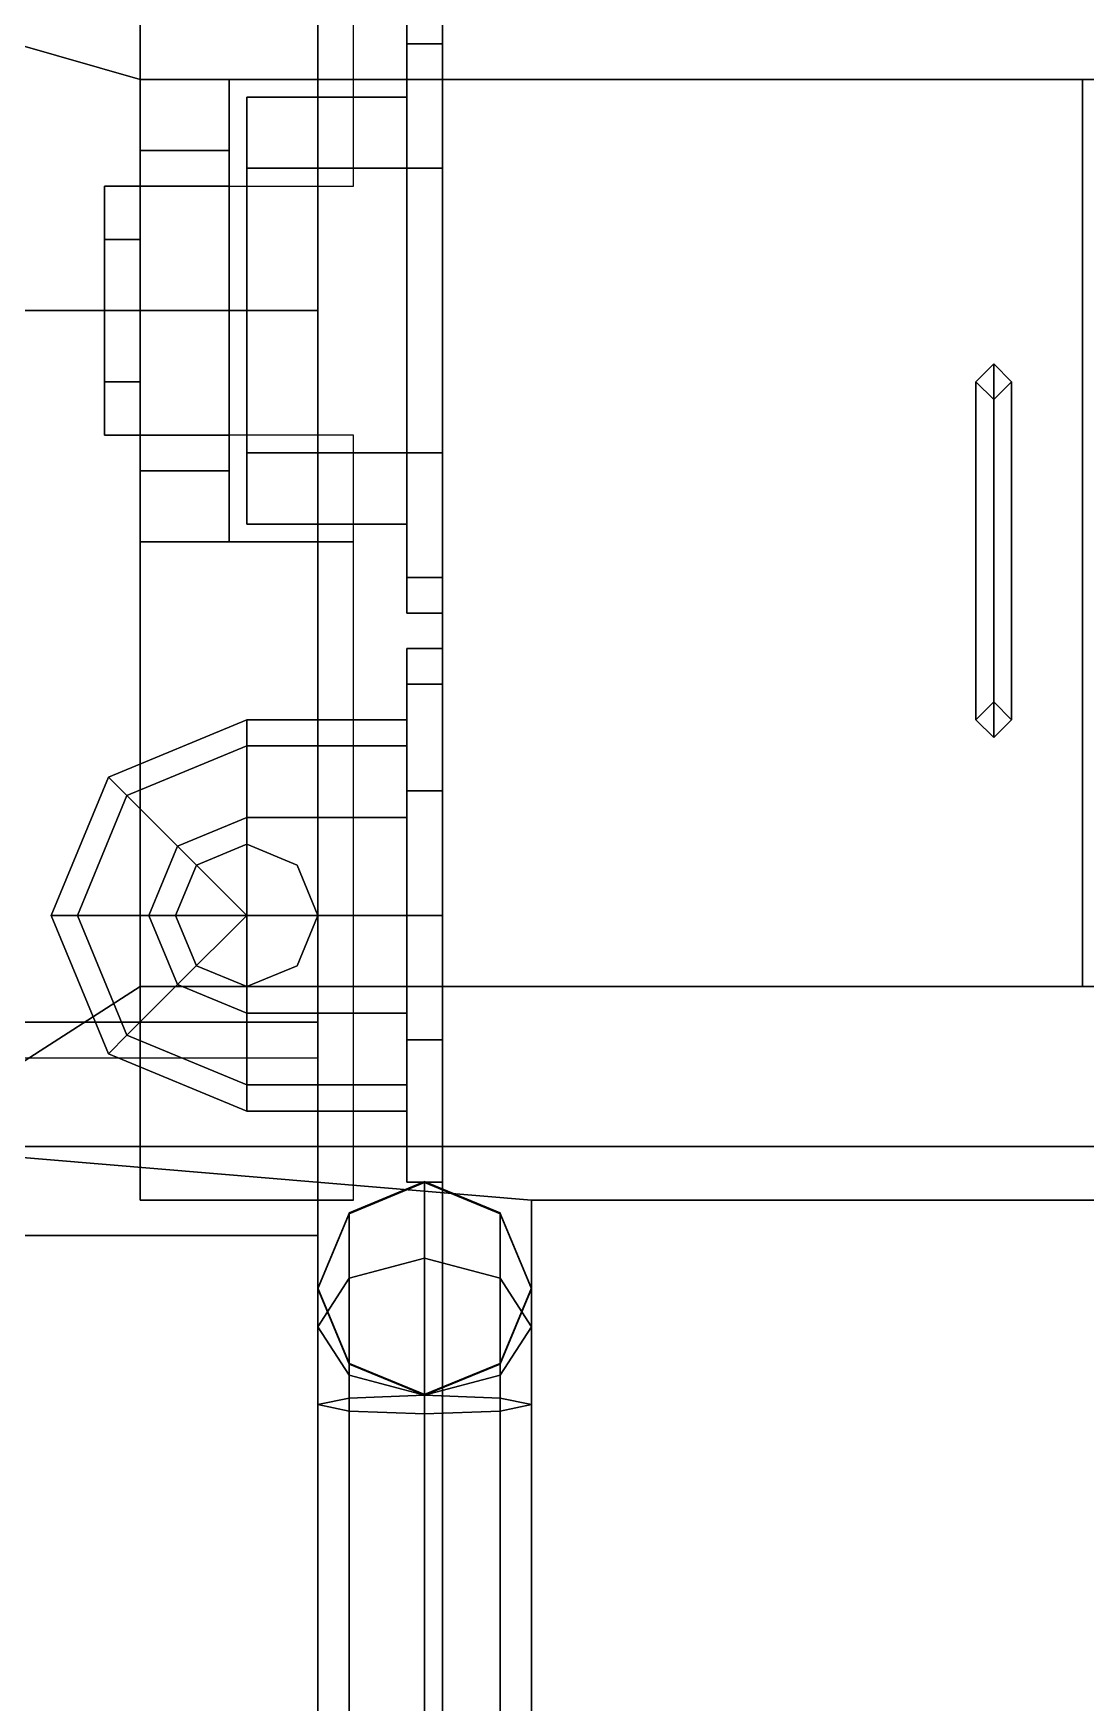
# Model space of a CAD drawing. Header units: millimetres. Extents: x -1.7 to 1.6, y -3.2 to 7.1.
# Drawn here: x -1.19 to -0.598, y -2.363 to -1.424 of the extents above; entities that cross this region are included whole.
import ezdxf

# ---------------------------------------------------------------- set-up
doc = ezdxf.new("R2010")
doc.units = ezdxf.units.MM
doc.header["$MEASUREMENT"] = 0
doc.layers.add('suspension', color=5, linetype='Continuous')
doc.layers.add('tracks', color=3, linetype='Continuous')

msp = doc.modelspace()

# ---------------------------------------------------------------- linework, layer by layer
for points in [[(-0.96, 3.13016, 1.07919), (-0.96, -2.90717, 1.16), (-0.96, -2.90717, 1.16), (-0.96, 2.57723, 1.40366)], [(-0.96, 1.96, 0.93), (-0.96, -1.92, 0.93), (-0.96, -2.90717, 1.16), (-0.96, 3.13016, 1.07919)], [(0.96, 2.92, 0.51), (0.96, -2.73, 0.51), (-0.96, -2.73, 0.51), (-0.96, 2.92, 0.51)], [(-0.96, -1.31, 0.91), (-0.96, -1.85, 0.91), (-0.96, -1.92, 0.93), (-0.96, -1.24, 0.93)], [(-0.96, -1.5, 0.88), (-0.96, -1.66, 0.88), (-0.96, -1.85, 0.91), (-0.96, -1.31, 0.91)], [(-0.96, -1.37, 0.85), (-0.96, -1.43, 0.84), (-0.96, -1.5, 0.88), (-0.96, -1.31, 0.91)], [(-0.96, -1.39, 0.76), (-0.96, -1.41, 0.8), (-0.96, -1.43, 0.84), (-0.96, -1.37, 0.85)], [(-1.27, -1.41, 1.76), (-1.27, -2.05, 1.76), (-1.13, -1.96, 1.76), (-1.13, -1.45, 1.76)], [(1.13, -1.45, 1.76), (1.27, -1.41, 1.76), (-1.27, -1.41, 1.76), (-1.13, -1.45, 1.76)], [(-1.13, -1.45, 1.76), (-1.13, -1.96, 1.76), (-1.13, -1.96, 1.78), (-1.13, -1.45, 1.78)], [(-1.13, -1.45, 1.78), (-1.13, -1.96, 1.78), (-0.6, -1.96, 1.78), (-0.6, -1.45, 1.78)], [(-0.6, -1.45, 1.78), (-0.6, -1.45, 1.76), (-1.13, -1.45, 1.76), (-1.13, -1.45, 1.78)], [(-0.6, -1.96, 1.78), (-0.6, -1.96, 1.76), (-0.6, -1.45, 1.76), (-0.6, -1.45, 1.78)], [(-0.6, -1.45, 1.76), (-0.6, -1.96, 1.76), (0.08, -1.96, 1.76), (0.08, -1.45, 1.76)], [(-0.65, -1.61, 1.78), (-0.66, -1.62, 1.78), (-0.66, -1.62, 1.82), (-0.65, -1.61, 1.83)], [(-0.66, -1.81, 1.82), (-0.65, -1.82, 1.83), (-0.65, -1.61, 1.83), (-0.66, -1.62, 1.82)], [(-0.64, -1.62, 1.78), (-0.65, -1.61, 1.78), (-0.65, -1.61, 1.83), (-0.64, -1.62, 1.82)], [(-0.65, -1.82, 1.83), (-0.64, -1.81, 1.82), (-0.64, -1.62, 1.82), (-0.65, -1.61, 1.83)], [(-0.66, -1.62, 1.78), (-0.65, -1.63, 1.78), (-0.65, -1.63, 1.81), (-0.66, -1.62, 1.82)], [(-0.65, -1.8, 1.81), (-0.66, -1.81, 1.82), (-0.66, -1.62, 1.82), (-0.65, -1.63, 1.81)], [(-0.65, -1.63, 1.78), (-0.64, -1.62, 1.78), (-0.64, -1.62, 1.82), (-0.65, -1.63, 1.81)], [(-0.64, -1.81, 1.82), (-0.65, -1.8, 1.81), (-0.65, -1.63, 1.81), (-0.64, -1.62, 1.82)], [(-0.96, -1.73, 0.84), (-0.96, -1.79, 0.85), (-0.96, -1.85, 0.91), (-0.96, -1.66, 0.88)], [(-0.96, -1.75, 0.8), (-0.96, -1.77, 0.76), (-0.96, -1.79, 0.85), (-0.96, -1.73, 0.84)], [(-0.96, -1.75, 0.51), (-0.96, -1.77, 0.51), (-0.96, -1.77, 0.76), (-0.96, -1.75, 0.8)], [(-0.65, -1.8, 1.78), (-0.66, -1.81, 1.78), (-0.66, -1.81, 1.82), (-0.65, -1.8, 1.81)], [(-0.64, -1.81, 1.78), (-0.65, -1.8, 1.78), (-0.65, -1.8, 1.81), (-0.64, -1.81, 1.82)], [(-0.66, -1.81, 1.78), (-0.65, -1.82, 1.78), (-0.65, -1.82, 1.83), (-0.66, -1.81, 1.82)], [(-0.65, -1.82, 1.78), (-0.64, -1.81, 1.78), (-0.64, -1.81, 1.82), (-0.65, -1.82, 1.83)], [(-0.96, -1.99, 0.91), (-0.96, -2.90717, 1.16), (-0.96, -2.90717, 1.16), (-0.96, -1.92, 0.93)], [(1.27, -2.05, 1.76), (1.13, -1.96, 1.76), (-1.13, -1.96, 1.76), (-1.27, -2.05, 1.76)], [(-1.13, -1.96, 1.78), (-1.13, -1.96, 1.76), (-0.6, -1.96, 1.76), (-0.6, -1.96, 1.78)], [(-0.96, -2.05, 0.85), (-0.96, -2.90717, 1.16), (-0.96, -2.90717, 1.16), (-0.96, -1.99, 0.91)], [(-0.91, -2.95, 1.68174), (-0.91, -2.08, 1.75739), (-1.27, -2.05, 1.76), (-1.31, -2.97, 1.68)], [(0.91, -2.08, 1.75739), (1.27, -2.05, 1.76), (-1.27, -2.05, 1.76), (-0.91, -2.08, 1.75739)], [(-0.96, -2.07, 0.76), (-0.96, -2.90717, 1.16), (-0.96, -2.90717, 1.16), (-0.96, -2.05, 0.85)], [(-0.97, -2.06962, 1.75829), (-1.01243, -2.08713, 1.75677), (-1.01243, -2.08774, 1.7637), (-0.97, -2.07023, 1.76523)], [(-0.97, -2.07023, 1.76523), (-1.01243, -2.08774, 1.7637), (-1.01243, -2.12393, 1.83323), (-0.97, -2.11264, 1.8467)], [(-0.92757, -2.08713, 1.75677), (-0.97, -2.06962, 1.75829), (-0.97, -2.07023, 1.76523), (-0.92757, -2.08774, 1.7637)], [(-0.92757, -2.08774, 1.7637), (-0.97, -2.07023, 1.76523), (-0.97, -2.11264, 1.8467), (-0.92757, -2.12393, 1.83323)], [(-0.96, -2.07, 0.51), (-0.96, -2.73, 0.51), (-0.96, -2.90717, 1.16), (-0.96, -2.07, 0.76)], [(-0.06, -2.95, 1.73174), (-0.06, -2.08, 1.80739), (-0.91, -2.08, 1.80739), (-0.91, -2.95, 1.73174)], [(-0.06, -2.08, 1.80739), (-0.06, -2.08, 1.75739), (-0.91, -2.08, 1.75739), (-0.91, -2.08, 1.80739)], [(-0.91, -2.95, 1.73174), (-0.91, -2.08, 1.80739), (-0.91, -2.08, 1.75739), (-0.91, -2.95, 1.68174)], [(-1.01243, -2.08713, 1.75677), (-1.03, -2.1294, 1.7531), (-1.03, -2.13, 1.76), (-1.01243, -2.08774, 1.7637)], [(-1.01243, -2.08774, 1.7637), (-1.03, -2.13, 1.76), (-1.03, -2.1512, 1.80073), (-1.01243, -2.12393, 1.83323)], [(-0.91, -2.1294, 1.7531), (-0.92757, -2.08713, 1.75677), (-0.92757, -2.08774, 1.7637), (-0.91, -2.13, 1.76)], [(-0.91, -2.13, 1.76), (-0.92757, -2.08774, 1.7637), (-0.92757, -2.12393, 1.83323), (-0.91, -2.1512, 1.80073)], [(-0.97, -2.11264, 1.8467), (-1.01243, -2.12393, 1.83323), (-1.01243, -2.1987, 1.85681), (-0.97, -2.20023, 1.87431)], [(-0.92757, -2.12393, 1.83323), (-0.97, -2.11264, 1.8467), (-0.97, -2.20023, 1.87431), (-0.92757, -2.1987, 1.85681)], [(-1.01243, -2.12393, 1.83323), (-1.03, -2.1512, 1.80073), (-1.03, -2.195, 1.81454), (-1.01243, -2.1987, 1.85681)], [(-1.03, -2.1294, 1.7531), (-1.01243, -2.17166, 1.74942), (-1.01243, -2.17226, 1.7563), (-1.03, -2.13, 1.76)], [(-1.03, -2.13, 1.76), (-1.01243, -2.17226, 1.7563), (-1.01243, -2.17848, 1.76823), (-1.03, -2.1512, 1.80073)], [(-0.91, -2.1512, 1.80073), (-0.92757, -2.12393, 1.83323), (-0.92757, -2.1987, 1.85681), (-0.91, -2.195, 1.81454)], [(-0.92757, -2.17166, 1.74942), (-0.91, -2.1294, 1.7531), (-0.91, -2.13, 1.76), (-0.92757, -2.17226, 1.7563)], [(-0.92757, -2.17226, 1.7563), (-0.91, -2.13, 1.76), (-0.91, -2.1512, 1.80073), (-0.92757, -2.17848, 1.76823)], [(-1.03, -2.1512, 1.80073), (-1.01243, -2.17848, 1.76823), (-1.01243, -2.1913, 1.77228), (-1.03, -2.195, 1.81454)], [(-0.92757, -2.17848, 1.76823), (-0.91, -2.1512, 1.80073), (-0.91, -2.195, 1.81454), (-0.92757, -2.1913, 1.77228)], [(-1.01243, -2.17166, 1.74942), (-0.97, -2.18917, 1.7479), (-0.97, -2.18977, 1.75477), (-1.01243, -2.17226, 1.7563)], [(-1.01243, -2.17226, 1.7563), (-0.97, -2.18977, 1.75477), (-0.97, -2.18977, 1.75477), (-1.01243, -2.17848, 1.76823)], [(-0.97, -2.18917, 1.7479), (-0.92757, -2.17166, 1.74942), (-0.92757, -2.17226, 1.7563), (-0.97, -2.18977, 1.75477)], [(-0.97, -2.18977, 1.75477), (-0.92757, -2.17226, 1.7563), (-0.92757, -2.17848, 1.76823), (-0.97, -2.18977, 1.75477)], [(-1.01243, -2.17848, 1.76823), (-0.97, -2.18977, 1.75477), (-0.97, -2.18977, 1.75477), (-1.01243, -2.1913, 1.77228)], [(-0.97, -2.18977, 1.75477), (-0.92757, -2.17848, 1.76823), (-0.92757, -2.1913, 1.77228), (-0.97, -2.18977, 1.75477)], [(-1.01243, -2.42043, 1.75223), (-1.03, -2.42413, 1.7945), (-1.03, -2.195, 1.81454), (-1.01243, -2.1913, 1.77228)], [(-1.03, -2.42413, 1.7945), (-1.01243, -2.42782, 1.83676), (-1.01243, -2.1987, 1.85681), (-1.03, -2.195, 1.81454)], [(-0.97, -2.4189, 1.73472), (-1.01243, -2.42043, 1.75223), (-1.01243, -2.1913, 1.77228), (-0.97, -2.18977, 1.75477)], [(-0.92757, -2.42043, 1.75223), (-0.97, -2.4189, 1.73472), (-0.97, -2.18977, 1.75477), (-0.92757, -2.1913, 1.77228)], [(-0.91, -2.42413, 1.7945), (-0.92757, -2.42043, 1.75223), (-0.92757, -2.1913, 1.77228), (-0.91, -2.195, 1.81454)], [(-0.92757, -2.42782, 1.83676), (-0.91, -2.42413, 1.7945), (-0.91, -2.195, 1.81454), (-0.92757, -2.1987, 1.85681)], [(-1.01243, -2.42782, 1.83676), (-0.97, -2.42936, 1.85427), (-0.97, -2.20023, 1.87431), (-1.01243, -2.1987, 1.85681)], [(-0.97, -2.42936, 1.85427), (-0.92757, -2.42782, 1.83676), (-0.92757, -2.1987, 1.85681), (-0.97, -2.20023, 1.87431)]]:
    msp.add_3dface(points)
at = {"layer": 'suspension'}
for points in [[(-1.13, -1.08, 0.44), (-1.13, -1.45, 0.44), (-1.01, -1.45, 0.44), (-1.01, -1.08, 0.44)], [(-1.13, -1.08, 0.25), (-1.13, -1.51, 0.25), (-1.13, -1.45, 0.44), (-1.13, -1.08, 0.44)], [(-0.98, -1.41, 0.51), (-0.98, -1.46, 0.51), (-0.98, -1.46, 0.78), (-0.98, -1.41, 0.8)], [(-0.98, -1.41, 0.8), (-0.98, -1.46, 0.78), (-0.98, -1.46, 0.78), (-0.98, -1.43, 0.84)], [(-0.96, -1.41, 0.8), (-0.98, -1.41, 0.8), (-0.98, -1.43, 0.84), (-0.96, -1.43, 0.84)], [(-0.98, -1.43, 0.84), (-0.98, -1.46, 0.78), (-0.98, -1.5, 0.82), (-0.98, -1.5, 0.88)], [(-0.96, -1.43, 0.84), (-0.98, -1.43, 0.84), (-0.98, -1.5, 0.88), (-0.96, -1.5, 0.88)], [(-1.13, -1.45, 0.57), (-1.13, -1.51, 0.47), (-1.13, -1.54, 0.5), (-1.13, -1.49, 0.65)], [(-1.13, -1.45, 0.44), (-1.13, -1.51, 0.25), (-1.13, -1.51, 0.47), (-1.13, -1.45, 0.57)], [(-1.08, -1.45, 0.57), (-1.08, -1.45, 0.44), (-1.13, -1.45, 0.44), (-1.13, -1.45, 0.57)], [(-1.08, -1.49, 0.65), (-1.08, -1.45, 0.57), (-1.13, -1.45, 0.57), (-1.13, -1.49, 0.65)], [(-1.08, -1.45, 0.44), (-1.08, -1.51, 0.25), (-1.01, -1.51, 0.25), (-1.01, -1.45, 0.44)], [(-1.07, -1.7, 0.51), (-1.07, -1.7, 0.78), (-1.07, -1.46, 0.78), (-1.07, -1.46, 0.51)], [(-1.07, -1.7, 0.78), (-1.07, -1.66, 0.82), (-1.07, -1.5, 0.82), (-1.07, -1.46, 0.78)], [(-0.98, -1.46, 0.78), (-1.07, -1.46, 0.78), (-1.07, -1.5, 0.82), (-0.98, -1.5, 0.82)], [(-0.98, -1.46, 0.51), (-1.07, -1.46, 0.51), (-1.07, -1.46, 0.78), (-0.98, -1.46, 0.78)], [(-1.13, -1.49, 0.65), (-1.13, -1.67, 0.65), (-1.08, -1.67, 0.65), (-1.08, -1.49, 0.65)], [(-1.13, -1.54, 0.5), (-1.13, -1.62, 0.5), (-1.13, -1.67, 0.65), (-1.13, -1.49, 0.65)], [(-1.07, -1.66, 0.82), (-0.98, -1.66, 0.82), (-0.98, -1.5, 0.82), (-1.07, -1.5, 0.82)], [(-0.98, -1.66, 0.82), (-0.98, -1.66, 0.88), (-0.98, -1.5, 0.88), (-0.98, -1.5, 0.82)], [(-0.96, -1.5, 0.88), (-0.98, -1.5, 0.88), (-0.98, -1.66, 0.88), (-0.96, -1.66, 0.88)], [(-1.13, -1.54, 0.5), (-1.13, -1.51, 0.47), (-1.15, -1.51, 0.47), (-1.15, -1.54, 0.5)], [(-1.15, -1.54, 0.5), (-1.15, -1.51, 0.47), (-1.15, -1.65, 0.47), (-1.15, -1.62, 0.5)], [(-1.13, -1.51, 0.47), (-1.13, -1.51, 0.25), (-1.15, -1.51, 0.23), (-1.15, -1.51, 0.47)], [(-1.08, -1.51, 0.25), (-1.08, -1.51, 0.23), (-1.15, -1.51, 0.23), (-1.13, -1.51, 0.25)], [(-1.15, -1.65, 0.23), (-1.15, -1.51, 0.23), (-1.08, -1.51, 0.23), (-1.08, -1.65, 0.23)], [(-1.15, -1.51, 0.47), (-1.15, -1.51, 0.23), (-1.15, -1.65, 0.23), (-1.15, -1.65, 0.47)], [(-1.13, -1.62, 0.5), (-1.13, -1.54, 0.5), (-1.15, -1.54, 0.5), (-1.15, -1.62, 0.5)], [(-1.15, -1.62, 0.5), (-1.15, -1.65, 0.47), (-1.13, -1.65, 0.47), (-1.13, -1.62, 0.5)], [(-1.13, -1.62, 0.5), (-1.13, -1.65, 0.47), (-1.13, -1.71, 0.57), (-1.13, -1.67, 0.65)], [(-1.15, -1.65, 0.47), (-1.15, -1.65, 0.23), (-1.13, -1.65, 0.25), (-1.13, -1.65, 0.47)], [(-1.13, -1.65, 0.25), (-1.15, -1.65, 0.23), (-1.08, -1.65, 0.23), (-1.08, -1.65, 0.25)], [(-1.13, -1.65, 0.47), (-1.13, -1.65, 0.25), (-1.13, -1.71, 0.44), (-1.13, -1.71, 0.57)], [(-1.13, -1.71, 0.44), (-1.13, -1.65, 0.25), (-1.13, -2.08, 0.25), (-1.13, -2.08, 0.44)], [(-1.01, -1.71, 0.44), (-1.01, -1.65, 0.25), (-1.08, -1.65, 0.25), (-1.08, -1.71, 0.44)], [(-1.07, -1.7, 0.78), (-0.98, -1.7, 0.78), (-0.98, -1.66, 0.82), (-1.07, -1.66, 0.82)], [(-0.98, -1.7, 0.78), (-0.98, -1.73, 0.84), (-0.98, -1.66, 0.88), (-0.98, -1.66, 0.82)], [(-0.98, -1.73, 0.84), (-0.96, -1.73, 0.84), (-0.96, -1.66, 0.88), (-0.98, -1.66, 0.88)], [(-1.13, -1.67, 0.65), (-1.13, -1.71, 0.57), (-1.08, -1.71, 0.57), (-1.08, -1.67, 0.65)], [(-1.07, -1.7, 0.51), (-0.98, -1.7, 0.51), (-0.98, -1.7, 0.78), (-1.07, -1.7, 0.78)], [(-0.98, -1.7, 0.51), (-0.98, -1.75, 0.51), (-0.98, -1.75, 0.8), (-0.98, -1.7, 0.78)], [(-0.98, -1.7, 0.78), (-0.98, -1.75, 0.8), (-0.98, -1.73, 0.84), (-0.98, -1.7, 0.78)], [(-1.13, -1.71, 0.57), (-1.13, -1.71, 0.44), (-1.08, -1.71, 0.44), (-1.08, -1.71, 0.57)], [(-1.01, -2.08, 0.44), (-1.01, -1.71, 0.44), (-1.13, -1.71, 0.44), (-1.13, -2.08, 0.44)], [(-0.98, -1.75, 0.8), (-0.96, -1.75, 0.8), (-0.96, -1.73, 0.84), (-0.98, -1.73, 0.84)], [(-0.98, -1.75, 0.51), (-0.96, -1.75, 0.51), (-0.96, -1.75, 0.8), (-0.98, -1.75, 0.8)], [(-0.96, -1.77, 0.51), (-0.98, -1.77, 0.51), (-0.98, -1.77, 0.76), (-0.96, -1.77, 0.76)], [(-0.98, -1.77, 0.51), (-0.98, -1.81, 0.51), (-0.98, -1.81, 0.76), (-0.98, -1.77, 0.76)], [(-0.96, -1.79, 0.85), (-0.96, -1.77, 0.76), (-0.98, -1.77, 0.76), (-0.98, -1.79, 0.85)], [(-0.98, -1.79, 0.85), (-0.98, -1.77, 0.76), (-0.98, -1.81, 0.76), (-0.98, -1.82474, 0.815)], [(-0.96, -1.85, 0.91), (-0.96, -1.79, 0.85), (-0.98, -1.79, 0.85), (-0.98, -1.85, 0.91)], [(-0.98, -1.85, 0.91), (-0.98, -1.79, 0.85), (-0.98, -1.82474, 0.815), (-0.98, -1.865, 0.87)], [(-1.07, -1.81, 0.51), (-1.14778, -1.84222, 0.51), (-1.14778, -1.84222, 0.76), (-1.07, -1.81, 0.76)], [(-1.07, -1.82474, 0.815), (-1.07, -1.81, 0.76), (-1.14778, -1.84222, 0.76), (-1.13736, -1.85264, 0.815)], [(-0.98, -1.82474, 0.815), (-0.98, -1.81, 0.76), (-1.07, -1.81, 0.76), (-1.07, -1.82474, 0.815)], [(-0.98, -1.81, 0.51), (-1.07, -1.81, 0.51), (-1.07, -1.81, 0.76), (-0.98, -1.81, 0.76)], [(-1.07, -1.865, 0.87), (-1.07, -1.82474, 0.815), (-1.13736, -1.85264, 0.815), (-1.10889, -1.88111, 0.87)], [(-0.98, -1.865, 0.87), (-0.98, -1.82474, 0.815), (-1.07, -1.82474, 0.815), (-1.07, -1.865, 0.87)], [(-1.14778, -1.84222, 0.51), (-1.18, -1.92, 0.51), (-1.18, -1.92, 0.76), (-1.14778, -1.84222, 0.76)], [(-1.13736, -1.85264, 0.815), (-1.14778, -1.84222, 0.76), (-1.18, -1.92, 0.76), (-1.16526, -1.92, 0.815)], [(-1.10889, -1.88111, 0.87), (-1.13736, -1.85264, 0.815), (-1.16526, -1.92, 0.815), (-1.125, -1.92, 0.87)], [(-0.98, -1.92, 0.93), (-0.98, -1.85, 0.91), (-0.98, -1.865, 0.87), (-0.98, -1.92, 0.89)], [(-0.96, -1.92, 0.93), (-0.96, -1.85, 0.91), (-0.98, -1.85, 0.91), (-0.98, -1.92, 0.93)], [(-1.07, -1.92, 0.89), (-1.07, -1.865, 0.87), (-1.10889, -1.88111, 0.87), (-1.07, -1.92, 0.89)], [(-1.07, -1.865, 0.87), (-1.07, -1.92, 0.89), (-0.98, -1.92, 0.89), (-0.98, -1.865, 0.87)], [(-1.07, -1.92, 0.89), (-1.10889, -1.88111, 0.87), (-1.125, -1.92, 0.87), (-1.07, -1.92, 0.89)], [(-1.07, -1.88, 0.44), (-1.09828, -1.89172, 0.44), (-1.09828, -1.89172, 0.51), (-1.07, -1.88, 0.51)], [(-1.04172, -1.89172, 0.44), (-1.07, -1.88, 0.44), (-1.07, -1.88, 0.51), (-1.04172, -1.89172, 0.51)], [(-1.09828, -1.89172, 0.44), (-1.11, -1.92, 0.44), (-1.11, -1.92, 0.51), (-1.09828, -1.89172, 0.51)], [(-1.03, -1.92, 0.44), (-1.04172, -1.89172, 0.44), (-1.04172, -1.89172, 0.51), (-1.03, -1.92, 0.51)], [(-1.18, -1.92, 0.51), (-1.14778, -1.99778, 0.51), (-1.14778, -1.99778, 0.76), (-1.18, -1.92, 0.76)], [(-1.16526, -1.92, 0.815), (-1.18, -1.92, 0.76), (-1.14778, -1.99778, 0.76), (-1.13736, -1.98736, 0.815)], [(-1.125, -1.92, 0.87), (-1.16526, -1.92, 0.815), (-1.13736, -1.98736, 0.815), (-1.10889, -1.95889, 0.87)], [(-1.07, -1.92, 0.89), (-1.125, -1.92, 0.87), (-1.10889, -1.95889, 0.87), (-1.07, -1.92, 0.89)], [(-1.11, -1.92, 0.44), (-1.09828, -1.94828, 0.44), (-1.09828, -1.94828, 0.51), (-1.11, -1.92, 0.51)], [(-1.07, -1.92, 0.89), (-1.10889, -1.95889, 0.87), (-1.07, -1.975, 0.87), (-1.07, -1.92, 0.89)], [(-1.07, -1.92, 0.89), (-1.07, -1.975, 0.87), (-0.98, -1.975, 0.87), (-0.98, -1.92, 0.89)], [(-1.04172, -1.94828, 0.44), (-1.03, -1.92, 0.44), (-1.03, -1.92, 0.51), (-1.04172, -1.94828, 0.51)], [(-0.98, -1.92, 0.89), (-0.98, -1.975, 0.87), (-0.98, -1.99, 0.91), (-0.98, -1.92, 0.93)], [(-0.98, -1.92, 0.93), (-0.98, -1.99, 0.91), (-0.96, -1.99, 0.91), (-0.96, -1.92, 0.93)], [(-1.09828, -1.94828, 0.44), (-1.07, -1.96, 0.44), (-1.07, -1.96, 0.51), (-1.09828, -1.94828, 0.51)], [(-1.07, -1.96, 0.44), (-1.04172, -1.94828, 0.44), (-1.04172, -1.94828, 0.51), (-1.07, -1.96, 0.51)], [(-1.10889, -1.95889, 0.87), (-1.13736, -1.98736, 0.815), (-1.07, -2.01526, 0.815), (-1.07, -1.975, 0.87)], [(-1.07, -1.975, 0.87), (-1.07, -2.01526, 0.815), (-0.98, -2.01526, 0.815), (-0.98, -1.975, 0.87)], [(-0.98, -1.975, 0.87), (-0.98, -2.01526, 0.815), (-0.98, -2.05, 0.85), (-0.98, -1.99, 0.91)], [(-1.13736, -1.98736, 0.815), (-1.14778, -1.99778, 0.76), (-1.07, -2.03, 0.76), (-1.07, -2.01526, 0.815)], [(-1.14778, -1.99778, 0.51), (-1.07, -2.03, 0.51), (-1.07, -2.03, 0.76), (-1.14778, -1.99778, 0.76)], [(-0.98, -1.99, 0.91), (-0.98, -2.05, 0.85), (-0.96, -2.05, 0.85), (-0.96, -1.99, 0.91)], [(-1.07, -2.01526, 0.815), (-1.07, -2.03, 0.76), (-0.98, -2.03, 0.76), (-0.98, -2.01526, 0.815)], [(-0.98, -2.01526, 0.815), (-0.98, -2.03, 0.76), (-0.98, -2.07, 0.76), (-0.98, -2.05, 0.85)], [(-1.07, -2.03, 0.51), (-0.98, -2.03, 0.51), (-0.98, -2.03, 0.76), (-1.07, -2.03, 0.76)], [(-0.98, -2.03, 0.51), (-0.98, -2.07, 0.51), (-0.98, -2.07, 0.76), (-0.98, -2.03, 0.76)], [(-0.98, -2.05, 0.85), (-0.98, -2.07, 0.76), (-0.96, -2.07, 0.76), (-0.96, -2.05, 0.85)], [(-0.98, -2.07, 0.51), (-0.96, -2.07, 0.51), (-0.96, -2.07, 0.76), (-0.98, -2.07, 0.76)], [(-1.13, -2.08, 0.44), (-1.13, -2.08, 0.25), (-1.01, -2.08, 0.25), (-1.01, -2.08, 0.44)]]:
    msp.add_3dface(points, dxfattribs=at)
at = {"layer": 'tracks'}
for points in [[(-1.03, -1.98, 0.06), (-1.03, -2), (-1.03, 2.06), (-1.03, 2.02, 0.06)], [(-1.63, 2.02, 0.06), (-1.63, -1.98, 0.06), (-1.03, -1.98, 0.06), (-1.03, 2.02, 0.06)], [(-1.03, -1.58, 1.09), (-1.03, 0.02, 1.15), (-1.63, 0.02, 1.15), (-1.63, -1.58, 1.09)], [(-1.63, -1.58, 1.03), (-1.63, 0.02, 1.09), (-1.03, 0.02, 1.09), (-1.03, -1.58, 1.03)], [(-1.03, -1.58, 1.03), (-1.03, 0.02, 1.09), (-1.03, 0.02, 1.15), (-1.03, -1.58, 1.09)], [(-1.03, -2.79, 1.04), (-1.03, -1.58, 1.09), (-1.63, -1.58, 1.09), (-1.63, -2.79, 1.04)], [(-1.63, -2.79, 0.98), (-1.63, -1.58, 1.03), (-1.03, -1.58, 1.03), (-1.03, -2.79, 0.98)], [(-1.03, -2.79, 0.98), (-1.03, -1.58, 1.03), (-1.03, -1.58, 1.09), (-1.03, -2.79, 1.04)], [(-1.63, -1.98, 0.06), (-1.63, -2.1, 0.08), (-1.03, -2.1, 0.08), (-1.03, -1.98, 0.06)], [(-1.03, -2.1, 0.08), (-1.03, -2.1, 0.01), (-1.03, -2), (-1.03, -1.98, 0.06)], [(-1.03, -2), (-1.03, -2.1, 0.01), (-1.63, -2.1, 0.01), (-1.63, -2)], [(-1.03, -2.1, 0.01), (-1.03, -3, 0.26), (-1.63, -3, 0.26), (-1.63, -2.1, 0.01)], [(-1.63, -2.1, 0.08), (-1.63, -2.96, 0.32), (-1.03, -2.96, 0.32), (-1.03, -2.1, 0.08)], [(-1.03, -2.1, 0.08), (-1.03, -2.96, 0.32), (-1.03, -3, 0.26), (-1.03, -2.1, 0.01)]]:
    msp.add_3dface(points, dxfattribs=at)

doc.saveas('drawing.dxf')
